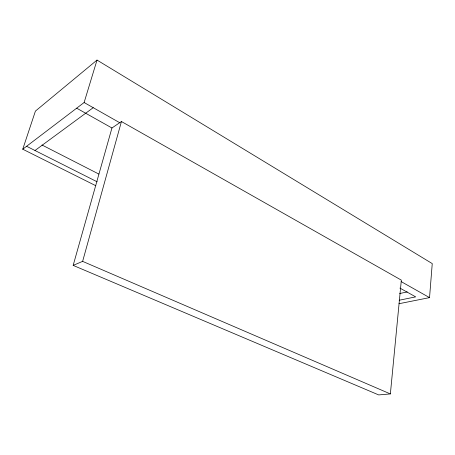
<?xml version="1.0" encoding="UTF-8"?>
<svg xmlns="http://www.w3.org/2000/svg" width="455" height="455" viewBox="0 0 455 455"><rect width="100%" height="100%" fill="white"/><g stroke="black" fill="none" stroke-linecap="round" stroke-linejoin="round"><path stroke-width="0.68" d="M398.978 303.724L429.537 297.621L432.25 263.599L97.023 60.077L35.422 111.094L22.75 149.206L95.817 185.725M390.367 393.922L401.338 280.126L121.439 121.531L111.947 127.991L73.164 265.39L378.691 394.923L390.367 393.922L82.628 261.369L73.164 265.39M82.628 261.369L121.439 121.531M22.75 149.206L84.118 102.523L97.023 60.077M34.995 150.508L93.229 107.681L119.733 122.731M399.609 293.549L407.253 291.928M399.143 300.249L415.688 296.87L399.905 288.089M26.6 146.277L97.194 181.835M41.951 144.98L98.843 174.055M76.679 108.182L111.947 127.991M401.208 281.628L429.537 297.621M84.118 102.523L93.229 107.681"/></g></svg>
